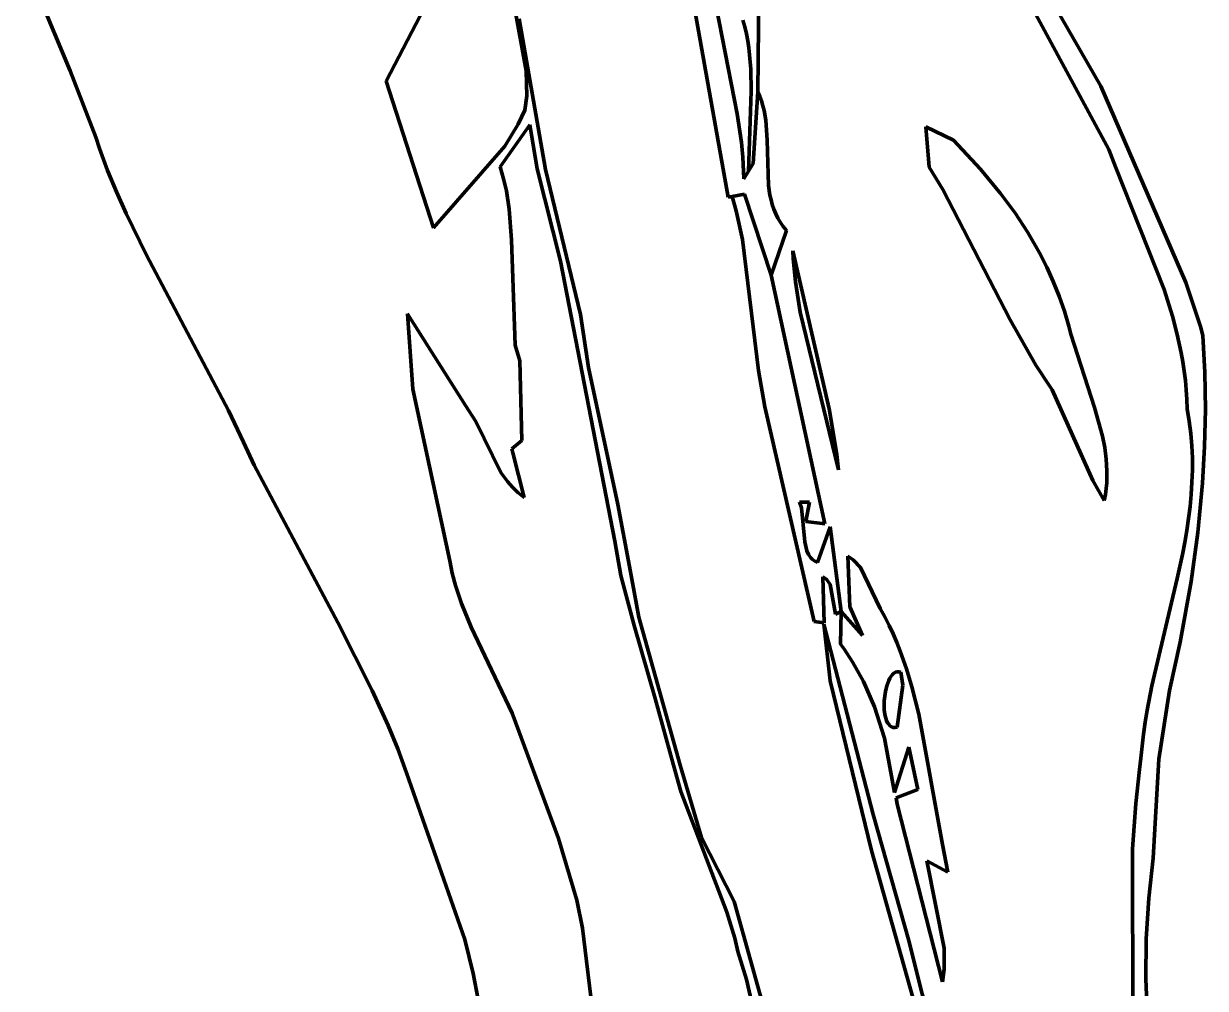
# Model space of a CAD drawing. Header units: millimetres. Extents: x 0 to 8.5, y 0 to 13.2.
# Drawn here: x 5.316 to 6.886, y 2.103 to 3.386 of the extents above; entities that cross this region are included whole.
import ezdxf

# ---------------------------------------------------------------- set-up
doc = ezdxf.new("R2010")
doc.units = ezdxf.units.MM
for name, color, linetype, lineweight in [('color#060606ff', 7, 'CONTINUOUS', 100), ('color#5c5c5cff', 7, 'CONTINUOUS', 100), ('color#aeaeaeff', 7, 'CONTINUOUS', 100), ('color#ffffffff', 7, 'CONTINUOUS', 100)]:
    doc.layers.add(name, color=color, linetype=linetype, lineweight=lineweight)

msp = doc.modelspace()

# ---------------------------------------------------------------- linework, layer by layer
at = {"layer": 'color#060606ff'}
for p, q in [((6.2933, 3.4732), (6.2914, 3.2953)), ((5.3773, 3.323), (5.3155, 3.4713)), ((5.8482, 3.4075), (5.7972, 3.3093)), ((5.9837, 3.3231), (5.9681, 3.4083)), ((5.9742, 3.3925), (6.009, 3.1918)), ((6.274, 3.3815), (6.2714, 3.3905)), ((6.2762, 3.3723), (6.274, 3.3815)), ((6.278, 3.3631), (6.2762, 3.3723)), ((6.2795, 3.3537), (6.278, 3.3631)), ((6.2806, 3.3443), (6.2795, 3.3537)), ((6.2821, 3.3252), (6.2806, 3.3443)), ((5.4114, 3.2349), (5.3773, 3.323)), ((5.9844, 3.2898), (5.9837, 3.3231)), ((6.2825, 3.2961), (6.2821, 3.3252)), ((5.7972, 3.3093), (5.8605, 3.1144)), ((5.9817, 3.2707), (5.9844, 3.2898)), ((6.279, 3.1898), (6.2825, 3.2961)), ((6.2914, 3.2953), (6.2853, 3.2)), ((5.9727, 3.2521), (5.9817, 3.2707)), ((5.955, 3.2229), (5.9727, 3.2521)), ((5.9882, 3.2515), (5.9491, 3.1955)), ((5.9982, 3.1927), (5.9882, 3.2515)), ((6.5148, 3.2487), (6.5515, 3.231)), ((6.5194, 3.1951), (6.5148, 3.2487)), ((5.4164, 3.22), (5.4114, 3.2349)), ((5.8605, 3.1144), (5.955, 3.2229)), ((6.5515, 3.231), (6.5874, 3.1926)), ((5.4272, 3.1908), (5.4164, 3.22)), ((5.439, 3.1621), (5.4272, 3.1908)), ((5.9491, 3.1955), (5.9536, 3.1796)), ((6.0291, 3.0699), (5.9982, 3.1927)), ((6.009, 3.1918), (6.0558, 2.9992)), ((6.2853, 3.2), (6.279, 3.1898)), ((6.5373, 3.1656), (6.5194, 3.1951)), ((6.5874, 3.1926), (6.6142, 3.1601)), ((5.9536, 3.1796), (5.9572, 3.1635)), ((5.4516, 3.1337), (5.439, 3.1621)), ((5.9572, 3.1635), (5.961, 3.1392)), ((6.6268, 2.9919), (6.5373, 3.1656)), ((6.6142, 3.1601), (6.6329, 3.1346)), ((5.4789, 3.0779), (5.4516, 3.1337)), ((5.961, 3.1392), (5.9642, 3.0984)), ((6.6329, 3.1346), (6.6502, 3.1083)), ((5.9642, 3.0984), (5.9689, 2.9586)), ((6.6502, 3.1083), (6.666, 3.081)), ((6.3379, 3.0837), (6.3862, 2.8736)), ((6.3385, 3.0734), (6.3379, 3.0837)), ((6.666, 3.081), (6.6755, 3.0623)), ((5.588, 2.8717), (5.4789, 3.0779)), ((6.1013, 2.6977), (6.0291, 3.0699)), ((6.3415, 3.0427), (6.3385, 3.0734)), ((6.6755, 3.0623), (6.6842, 3.0432)), ((6.3479, 3.0022), (6.3415, 3.0427)), ((6.6842, 3.0432), (6.6921, 3.0237)), ((6.6921, 3.0237), (6.699, 3.0038)), ((6.3987, 2.7925), (6.3479, 3.0022)), ((6.699, 3.0038), (6.705, 2.9835)), ((5.903, 2.878), (5.8259, 3)), ((5.8259, 3), (5.8327, 2.9)), ((6.0558, 2.9992), (6.0663, 2.9289)), ((6.6609, 2.932), (6.6268, 2.9919)), ((6.705, 2.9835), (6.7076, 2.9732)), ((6.7076, 2.9732), (6.7391, 2.8754)), ((5.9689, 2.9586), (5.975, 2.9374)), ((5.975, 2.9374), (5.9776, 2.8316)), ((6.0663, 2.9289), (6.1055, 2.7464)), ((6.6799, 2.9031), (6.6609, 2.932)), ((5.8327, 2.9), (5.882, 2.6718)), ((6.6826, 2.8992), (6.6799, 2.9031)), ((6.7369, 2.7786), (6.6826, 2.8992)), ((5.9164, 2.8568), (5.903, 2.878)), ((6.7391, 2.8754), (6.7497, 2.8374)), ((5.6077, 2.8294), (5.588, 2.8717)), ((6.3862, 2.8736), (6.3965, 2.813)), ((5.95, 2.7892), (5.9164, 2.8568)), ((5.6221, 2.7988), (5.6077, 2.8294)), ((5.9776, 2.8316), (5.9646, 2.8206)), ((6.7497, 2.8374), (6.7527, 2.8221)), ((5.9646, 2.8206), (5.966, 2.8151)), ((5.966, 2.8151), (5.9808, 2.756)), ((6.3965, 2.813), (6.3987, 2.7925)), ((6.7527, 2.8221), (6.7547, 2.8067)), ((5.7331, 2.5895), (5.6221, 2.7988)), ((6.7547, 2.8067), (6.7556, 2.7911)), ((5.9586, 2.777), (5.95, 2.7892)), ((6.7556, 2.7833), (6.7553, 2.7755)), ((6.7556, 2.7911), (6.7556, 2.7833)), ((5.9652, 2.7694), (5.9586, 2.777)), ((5.9725, 2.7624), (5.9652, 2.7694)), ((6.752, 2.7517), (6.7369, 2.7786)), ((6.7546, 2.7676), (6.7535, 2.7597)), ((6.7553, 2.7755), (6.7546, 2.7676)), ((5.9808, 2.756), (5.9725, 2.7624)), ((6.7535, 2.7597), (6.752, 2.7517)), ((6.1055, 2.7464), (6.1207, 2.6639)), ((6.1094, 2.6523), (6.1013, 2.6977)), ((5.882, 2.6718), (5.8852, 2.655)), ((5.8852, 2.655), (5.8894, 2.6387)), ((6.1207, 2.6639), (6.1331, 2.5967)), ((6.1271, 2.5854), (6.1094, 2.6523)), ((5.8894, 2.6387), (5.8974, 2.6147)), ((5.8974, 2.6147), (5.9104, 2.5836)), ((6.1331, 2.5967), (6.1883, 2.4)), ((5.779, 2.499), (5.7331, 2.5895)), ((5.9104, 2.5836), (5.965, 2.4689)), ((6.155, 2.4885), (6.1271, 2.5854)), ((6.3793, 2.5873), (6.445, 2.3341)), ((6.3877, 2.5121), (6.3793, 2.5873)), ((6.4655, 2.5124), (6.467, 2.5154)), ((6.467, 2.5154), (6.4686, 2.5181)), ((6.4686, 2.5181), (6.4705, 2.5203)), ((6.4705, 2.5203), (6.4724, 2.5221)), ((6.4724, 2.5221), (6.4745, 2.5234)), ((6.4745, 2.5234), (6.4767, 2.5241)), ((6.4767, 2.5241), (6.479, 2.5242)), ((6.479, 2.5242), (6.4815, 2.5237)), ((6.4815, 2.5237), (6.4842, 2.5063)), ((5.7999, 2.4528), (5.779, 2.499)), ((6.4426, 2.2863), (6.3877, 2.5121)), ((6.4594, 2.4853), (6.461, 2.4977)), ((6.461, 2.4977), (6.4629, 2.5055)), ((6.4629, 2.5055), (6.4655, 2.5124)), ((6.4842, 2.5063), (6.4765, 2.4505)), ((6.1793, 2.3999), (6.155, 2.4885)), ((6.4595, 2.473), (6.4594, 2.4853)), ((5.965, 2.4689), (5.9736, 2.4451)), ((6.4606, 2.4655), (6.4595, 2.473)), ((5.8128, 2.4215), (5.7999, 2.4528)), ((6.4615, 2.4622), (6.4606, 2.4655)), ((6.4625, 2.4591), (6.4615, 2.4622)), ((6.4638, 2.4564), (6.4625, 2.4591)), ((6.4654, 2.4542), (6.4638, 2.4564)), ((6.4671, 2.4523), (6.4654, 2.4542)), ((6.4691, 2.451), (6.4671, 2.4523)), ((6.4713, 2.4502), (6.4691, 2.451)), ((5.9736, 2.4451), (6.0263, 2.3022)), ((6.4738, 2.45), (6.4713, 2.4502)), ((6.4765, 2.4505), (6.4738, 2.45)), ((5.8246, 2.3898), (5.8128, 2.4215)), ((5.9018, 2.1682), (5.8246, 2.3898)), ((6.1892, 2.365), (6.1793, 2.3999)), ((6.1883, 2.4), (6.2164, 2.3038)), ((6.2504, 2.2044), (6.1892, 2.365)), ((6.445, 2.3341), (6.4927, 2.1648)), ((6.0263, 2.3022), (6.0508, 2.2203)), ((6.2164, 2.3038), (6.2599, 2.2185)), ((6.5317, 1.9701), (6.4426, 2.2863)), ((6.0508, 2.2203), (6.0583, 2.183)), ((6.2599, 2.2185), (6.3051, 2.0571)), ((6.2608, 2.1697), (6.2504, 2.2044)), ((5.9131, 2.1227), (5.9018, 2.1682)), ((6.0583, 2.183), (6.0762, 2.0386)), ((6.265, 2.152), (6.2608, 2.1697)), ((6.4927, 2.1648), (6.5017, 2.1292)), ((6.2762, 2.1147), (6.265, 2.152)), ((5.9198, 2.0882), (5.9131, 2.1227)), ((6.5017, 2.1292), (6.5304, 2.0149)), ((6.2929, 2.0434), (6.2762, 2.1147))]:
    msp.add_line(p, q, dxfattribs=at)
at = {"layer": 'color#5c5c5cff'}
for p, q in [((6.7579, 3.2188), (6.561, 3.5831)), ((6.6235, 3.5193), (6.7472, 3.3028)), ((6.7472, 3.3028), (6.8604, 3.0419)), ((6.7669, 3.1956), (6.7579, 3.2188)), ((6.8316, 3.0325), (6.7669, 3.1956)), ((6.2574, 3.1561), (6.2736, 3.1593)), ((6.2736, 3.1593), (6.3093, 3.0513)), ((6.2627, 3.1372), (6.2574, 3.1561)), ((6.2709, 3.099), (6.2627, 3.1372)), ((6.2922, 2.9246), (6.2709, 3.099)), ((6.3093, 3.0513), (6.3807, 2.7208)), ((6.8428, 2.9968), (6.8316, 3.0325)), ((6.8604, 3.0419), (6.8797, 2.9831)), ((6.8491, 2.9728), (6.8428, 2.9968)), ((6.8544, 2.9484), (6.8491, 2.9728)), ((6.8797, 2.9831), (6.8831, 2.9713)), ((6.8831, 2.9713), (6.8857, 2.9221)), ((6.8565, 2.9362), (6.8544, 2.9484)), ((6.3009, 2.8766), (6.2922, 2.9246)), ((6.8583, 2.9238), (6.8565, 2.9362)), ((6.8598, 2.9114), (6.8583, 2.9238)), ((6.8857, 2.9221), (6.8864, 2.8729)), ((6.8609, 2.8989), (6.8598, 2.9114)), ((6.8617, 2.8863), (6.8609, 2.8989)), ((6.3664, 2.5908), (6.3009, 2.8766)), ((6.862, 2.8736), (6.8617, 2.8863)), ((6.8649, 2.8572), (6.862, 2.8736)), ((6.8864, 2.8729), (6.8853, 2.8238)), ((6.867, 2.8409), (6.8649, 2.8572)), ((6.8684, 2.8246), (6.867, 2.8409)), ((6.8691, 2.8084), (6.8684, 2.8246)), ((6.8853, 2.8238), (6.8825, 2.7747)), ((6.8691, 2.7922), (6.8691, 2.8084)), ((6.8686, 2.7761), (6.8691, 2.7922)), ((6.8676, 2.76), (6.8686, 2.7761)), ((6.8825, 2.7747), (6.8762, 2.7093)), ((6.3602, 2.7496), (6.3467, 2.7498)), ((6.3467, 2.7498), (6.3493, 2.7419)), ((6.3554, 2.7238), (6.3602, 2.7496)), ((6.8661, 2.7439), (6.8676, 2.76)), ((6.3493, 2.7419), (6.3539, 2.6968)), ((6.8641, 2.7279), (6.8661, 2.7439)), ((6.3807, 2.7208), (6.3554, 2.7238)), ((6.8617, 2.7119), (6.8641, 2.7279)), ((6.3707, 2.6696), (6.3877, 2.7169)), ((6.3877, 2.7169), (6.4022, 2.6043)), ((6.859, 2.696), (6.8617, 2.7119)), ((6.8762, 2.7093), (6.8673, 2.6443)), ((6.3539, 2.6968), (6.3568, 2.6851)), ((6.8559, 2.68), (6.859, 2.696)), ((6.3568, 2.6851), (6.359, 2.6801)), ((6.359, 2.6801), (6.362, 2.6757)), ((6.362, 2.6757), (6.3638, 2.6738)), ((6.3638, 2.6738), (6.3659, 2.6722)), ((6.3659, 2.6722), (6.3681, 2.6707)), ((6.3681, 2.6707), (6.3707, 2.6696)), ((6.8491, 2.6482), (6.8559, 2.68)), ((6.3827, 2.6474), (6.3779, 2.6505)), ((6.3779, 2.6505), (6.3795, 2.5893)), ((6.3877, 2.6402), (6.3827, 2.6474)), ((6.3945, 2.6007), (6.3877, 2.6402)), ((6.815, 2.5052), (6.8491, 2.6482)), ((6.8673, 2.6443), (6.8528, 2.5635)), ((6.4022, 2.6043), (6.3945, 2.6007)), ((6.3795, 2.5893), (6.3664, 2.5908)), ((6.8528, 2.5635), (6.8388, 2.4994)), ((6.8088, 2.4732), (6.815, 2.5052)), ((6.8388, 2.4994), (6.8246, 2.4077)), ((6.8062, 2.4572), (6.8088, 2.4732)), ((6.804, 2.4412), (6.8062, 2.4572)), ((6.8022, 2.4251), (6.804, 2.4412)), ((6.8008, 2.409), (6.8022, 2.4251)), ((6.7988, 2.394), (6.8008, 2.409)), ((6.8246, 2.4077), (6.8171, 2.2764)), ((6.7939, 2.349), (6.7988, 2.394)), ((6.7896, 2.2888), (6.7939, 2.349)), ((6.7903, 1.9718), (6.7896, 2.2888)), ((6.8171, 2.2764), (6.8111, 2.2229)), ((6.8111, 2.2229), (6.8078, 2.1691)), ((6.8078, 2.1691), (6.8072, 2.1152)), ((6.8072, 2.1152), (6.8094, 2.0613))]:
    msp.add_line(p, q, dxfattribs=at)
at = {"layer": 'color#aeaeaeff'}
for p, q in [((6.2521, 3.155), (6.2027, 3.4322)), ((6.2362, 3.4086), (6.2641, 3.2662)), ((6.2853, 3.2), (6.2914, 3.2953)), ((6.2914, 3.2953), (6.2941, 3.2892)), ((6.2941, 3.2892), (6.2963, 3.2831)), ((6.2963, 3.2831), (6.2982, 3.2768)), ((6.2982, 3.2768), (6.2998, 3.2704)), ((6.2998, 3.2704), (6.302, 3.2575)), ((6.2641, 3.2662), (6.2699, 3.2279)), ((6.302, 3.2575), (6.3038, 3.2308)), ((6.2699, 3.2279), (6.2717, 3.2086)), ((6.3038, 3.2308), (6.3057, 3.1707)), ((6.2717, 3.2086), (6.2726, 3.1892)), ((6.2726, 3.1892), (6.2727, 3.1794)), ((6.2727, 3.1794), (6.279, 3.1898)), ((6.279, 3.1898), (6.2853, 3.2)), ((6.2736, 3.1593), (6.2574, 3.1561)), ((6.3093, 3.0513), (6.2736, 3.1593)), ((6.3057, 3.1707), (6.3076, 3.1578)), ((6.3076, 3.1578), (6.309, 3.1515)), ((6.2574, 3.1561), (6.2521, 3.155)), ((6.309, 3.1515), (6.3107, 3.1453)), ((6.3107, 3.1453), (6.3127, 3.1392)), ((6.3127, 3.1392), (6.3152, 3.1332)), ((6.3152, 3.1332), (6.3181, 3.1274)), ((6.3181, 3.1274), (6.3214, 3.1217)), ((6.3297, 3.1108), (6.3093, 3.0513)), ((6.3214, 3.1217), (6.3253, 3.1162)), ((6.3253, 3.1162), (6.3297, 3.1108)), ((6.4109, 2.6776), (6.4183, 2.6729)), ((6.4138, 2.6105), (6.4109, 2.6776)), ((6.4183, 2.6729), (6.428, 2.6627)), ((6.428, 2.6627), (6.4543, 2.6083)), ((6.4306, 2.5725), (6.4138, 2.6105)), ((6.4543, 2.6083), (6.4603, 2.5971)), ((6.4012, 2.5608), (6.4022, 2.6043)), ((6.4022, 2.6043), (6.4306, 2.5725)), ((6.4603, 2.5971), (6.4659, 2.5858)), ((6.4659, 2.5858), (6.4712, 2.5744)), ((6.4056, 2.5549), (6.4012, 2.5608)), ((6.4712, 2.5744), (6.4761, 2.5629)), ((6.4761, 2.5629), (6.4807, 2.5513)), ((6.4179, 2.5366), (6.4056, 2.5549)), ((6.4807, 2.5513), (6.489, 2.5278)), ((6.4321, 2.511), (6.4179, 2.5366)), ((6.467, 2.5154), (6.4655, 2.5124)), ((6.4686, 2.5181), (6.467, 2.5154)), ((6.4705, 2.5203), (6.4686, 2.5181)), ((6.4724, 2.5221), (6.4705, 2.5203)), ((6.4745, 2.5234), (6.4724, 2.5221)), ((6.4767, 2.5241), (6.4745, 2.5234)), ((6.479, 2.5242), (6.4767, 2.5241)), ((6.4815, 2.5237), (6.479, 2.5242)), ((6.4842, 2.5063), (6.4815, 2.5237)), ((6.489, 2.5278), (6.4963, 2.5039)), ((6.4466, 2.4775), (6.4321, 2.511)), ((6.461, 2.4977), (6.4594, 2.4853)), ((6.4629, 2.5055), (6.461, 2.4977)), ((6.4655, 2.5124), (6.4629, 2.5055)), ((6.4765, 2.4505), (6.4842, 2.5063)), ((6.4963, 2.5039), (6.5056, 2.4676)), ((6.4594, 2.4853), (6.4595, 2.473)), ((6.4597, 2.4356), (6.4466, 2.4775)), ((6.4595, 2.473), (6.4606, 2.4655)), ((6.5056, 2.4676), (6.5368, 2.2945)), ((6.4606, 2.4655), (6.4615, 2.4622)), ((6.4615, 2.4622), (6.4625, 2.4591)), ((6.4625, 2.4591), (6.4638, 2.4564)), ((6.4638, 2.4564), (6.4654, 2.4542)), ((6.4654, 2.4542), (6.4671, 2.4523)), ((6.4671, 2.4523), (6.4691, 2.451)), ((6.4691, 2.451), (6.4713, 2.4502)), ((6.4731, 2.3635), (6.4597, 2.4356)), ((6.4713, 2.4502), (6.4738, 2.45)), ((6.4738, 2.45), (6.4765, 2.4505)), ((6.4922, 2.424), (6.4731, 2.3635)), ((6.5041, 2.3677), (6.4922, 2.424)), ((6.4753, 2.3566), (6.5041, 2.3677)), ((6.4767, 2.348), (6.4753, 2.3566)), ((6.537, 2.1116), (6.4767, 2.348)), ((6.5368, 2.2945), (6.544, 2.2577)), ((6.544, 2.2577), (6.5159, 2.2725)), ((6.5159, 2.2725), (6.539, 2.1566)), ((6.539, 2.1566), (6.539, 2.1286)), ((6.539, 2.1286), (6.537, 2.1116))]:
    msp.add_line(p, q, dxfattribs=at)
at = {"layer": 'color#ffffffff'}
for p, q in [((6.561, 3.5831), (6.7579, 3.2188)), ((6.7472, 3.3028), (6.6235, 3.5193)), ((6.2914, 3.2953), (6.2933, 3.4732)), ((5.3155, 3.4713), (5.3773, 3.323)), ((6.2027, 3.4322), (6.2521, 3.155)), ((5.7972, 3.3093), (5.8482, 3.4075)), ((5.9681, 3.4083), (5.9837, 3.3231)), ((6.2641, 3.2662), (6.2362, 3.4086)), ((6.009, 3.1918), (5.9742, 3.3925)), ((6.2714, 3.3905), (6.274, 3.3815)), ((6.274, 3.3815), (6.2762, 3.3723)), ((6.2762, 3.3723), (6.278, 3.3631)), ((6.278, 3.3631), (6.2795, 3.3537)), ((6.2795, 3.3537), (6.2806, 3.3443)), ((6.2806, 3.3443), (6.2821, 3.3252)), ((5.3773, 3.323), (5.4114, 3.2349)), ((5.9837, 3.3231), (5.9844, 3.2898)), ((6.2821, 3.3252), (6.2825, 3.2961)), ((5.8605, 3.1144), (5.7972, 3.3093)), ((6.8604, 3.0419), (6.7472, 3.3028)), ((5.9844, 3.2898), (5.9817, 3.2707)), ((6.2825, 3.2961), (6.279, 3.1898)), ((6.2941, 3.2892), (6.2914, 3.2953)), ((6.2963, 3.2831), (6.2941, 3.2892)), ((5.9817, 3.2707), (5.9727, 3.2521)), ((6.2982, 3.2768), (6.2963, 3.2831)), ((6.2998, 3.2704), (6.2982, 3.2768)), ((6.302, 3.2575), (6.2998, 3.2704)), ((5.9727, 3.2521), (5.955, 3.2229)), ((6.2699, 3.2279), (6.2641, 3.2662)), ((6.3038, 3.2308), (6.302, 3.2575)), ((5.9491, 3.1955), (5.9882, 3.2515)), ((5.9882, 3.2515), (5.9982, 3.1927)), ((6.5148, 3.2487), (6.5194, 3.1951)), ((6.5515, 3.231), (6.5148, 3.2487)), ((5.4114, 3.2349), (5.4164, 3.22)), ((5.955, 3.2229), (5.8605, 3.1144)), ((6.2717, 3.2086), (6.2699, 3.2279)), ((6.3057, 3.1707), (6.3038, 3.2308)), ((6.5874, 3.1926), (6.5515, 3.231)), ((5.4164, 3.22), (5.4272, 3.1908)), ((6.2726, 3.1892), (6.2717, 3.2086)), ((6.7579, 3.2188), (6.7669, 3.1956)), ((5.4272, 3.1908), (5.439, 3.1621)), ((5.9536, 3.1796), (5.9491, 3.1955)), ((5.9982, 3.1927), (6.0291, 3.0699)), ((6.0558, 2.9992), (6.009, 3.1918)), ((6.2727, 3.1794), (6.2726, 3.1892)), ((6.279, 3.1898), (6.2727, 3.1794)), ((6.5194, 3.1951), (6.5373, 3.1656)), ((6.6142, 3.1601), (6.5874, 3.1926)), ((6.7669, 3.1956), (6.8316, 3.0325)), ((5.9572, 3.1635), (5.9536, 3.1796)), ((5.439, 3.1621), (5.4516, 3.1337)), ((5.961, 3.1392), (5.9572, 3.1635)), ((6.3076, 3.1578), (6.3057, 3.1707)), ((6.309, 3.1515), (6.3076, 3.1578)), ((6.5373, 3.1656), (6.6268, 2.9919)), ((6.6329, 3.1346), (6.6142, 3.1601)), ((6.2521, 3.155), (6.2574, 3.1561)), ((6.2574, 3.1561), (6.2627, 3.1372)), ((6.3107, 3.1453), (6.309, 3.1515)), ((6.3127, 3.1392), (6.3107, 3.1453)), ((5.4516, 3.1337), (5.4789, 3.0779)), ((5.9642, 3.0984), (5.961, 3.1392)), ((6.2627, 3.1372), (6.2709, 3.099)), ((6.3152, 3.1332), (6.3127, 3.1392)), ((6.3181, 3.1274), (6.3152, 3.1332)), ((6.3214, 3.1217), (6.3181, 3.1274)), ((6.6502, 3.1083), (6.6329, 3.1346)), ((6.3093, 3.0513), (6.3297, 3.1108)), ((6.3253, 3.1162), (6.3214, 3.1217)), ((6.3297, 3.1108), (6.3253, 3.1162)), ((5.9689, 2.9586), (5.9642, 3.0984)), ((6.2709, 3.099), (6.2922, 2.9246)), ((6.666, 3.081), (6.6502, 3.1083)), ((6.3379, 3.0837), (6.3385, 3.0734)), ((6.3862, 2.8736), (6.3379, 3.0837)), ((6.6755, 3.0623), (6.666, 3.081)), ((5.4789, 3.0779), (5.588, 2.8717)), ((6.0291, 3.0699), (6.1013, 2.6977)), ((6.3385, 3.0734), (6.3415, 3.0427)), ((6.3807, 2.7208), (6.3093, 3.0513)), ((6.6842, 3.0432), (6.6755, 3.0623)), ((6.3415, 3.0427), (6.3479, 3.0022)), ((6.6921, 3.0237), (6.6842, 3.0432)), ((6.8316, 3.0325), (6.8428, 2.9968)), ((6.8797, 2.9831), (6.8604, 3.0419)), ((6.699, 3.0038), (6.6921, 3.0237)), ((6.3479, 3.0022), (6.3987, 2.7925)), ((6.705, 2.9835), (6.699, 3.0038)), ((5.8327, 2.9), (5.8259, 3)), ((5.8259, 3), (5.903, 2.878)), ((6.0663, 2.9289), (6.0558, 2.9992)), ((6.6268, 2.9919), (6.6609, 2.932)), ((6.8428, 2.9968), (6.8491, 2.9728)), ((6.7076, 2.9732), (6.705, 2.9835)), ((6.7391, 2.8754), (6.7076, 2.9732)), ((6.8491, 2.9728), (6.8544, 2.9484)), ((6.8831, 2.9713), (6.8797, 2.9831)), ((6.8857, 2.9221), (6.8831, 2.9713)), ((5.975, 2.9374), (5.9689, 2.9586)), ((6.8544, 2.9484), (6.8565, 2.9362)), ((5.9776, 2.8316), (5.975, 2.9374)), ((6.1055, 2.7464), (6.0663, 2.9289)), ((6.2922, 2.9246), (6.3009, 2.8766)), ((6.6609, 2.932), (6.6799, 2.9031)), ((6.8565, 2.9362), (6.8583, 2.9238)), ((6.8583, 2.9238), (6.8598, 2.9114)), ((6.8864, 2.8729), (6.8857, 2.9221)), ((6.8598, 2.9114), (6.8609, 2.8989)), ((5.882, 2.6718), (5.8327, 2.9)), ((6.6799, 2.9031), (6.6826, 2.8992)), ((6.6826, 2.8992), (6.7369, 2.7786)), ((6.8609, 2.8989), (6.8617, 2.8863)), ((5.903, 2.878), (5.9164, 2.8568)), ((6.3009, 2.8766), (6.3664, 2.5908)), ((6.7497, 2.8374), (6.7391, 2.8754)), ((6.8617, 2.8863), (6.862, 2.8736)), ((5.588, 2.8717), (5.6077, 2.8294)), ((6.3965, 2.813), (6.3862, 2.8736)), ((6.862, 2.8736), (6.8649, 2.8572)), ((6.8853, 2.8238), (6.8864, 2.8729)), ((5.9164, 2.8568), (5.95, 2.7892)), ((6.8649, 2.8572), (6.867, 2.8409)), ((5.6077, 2.8294), (5.6221, 2.7988)), ((5.9646, 2.8206), (5.9776, 2.8316)), ((6.7527, 2.8221), (6.7497, 2.8374)), ((6.867, 2.8409), (6.8684, 2.8246)), ((5.966, 2.8151), (5.9646, 2.8206)), ((5.9808, 2.756), (5.966, 2.8151)), ((6.3987, 2.7925), (6.3965, 2.813)), ((6.7547, 2.8067), (6.7527, 2.8221)), ((6.8684, 2.8246), (6.8691, 2.8084)), ((6.8825, 2.7747), (6.8853, 2.8238)), ((5.6221, 2.7988), (5.7331, 2.5895)), ((6.7556, 2.7911), (6.7547, 2.8067)), ((6.8691, 2.8084), (6.8691, 2.7922)), ((5.95, 2.7892), (5.9586, 2.777)), ((6.7553, 2.7755), (6.7556, 2.7833)), ((6.7556, 2.7833), (6.7556, 2.7911)), ((6.8691, 2.7922), (6.8686, 2.7761)), ((5.9586, 2.777), (5.9652, 2.7694)), ((5.9652, 2.7694), (5.9725, 2.7624)), ((6.7369, 2.7786), (6.752, 2.7517)), ((6.7535, 2.7597), (6.7546, 2.7676)), ((6.7546, 2.7676), (6.7553, 2.7755)), ((6.8686, 2.7761), (6.8676, 2.76)), ((6.8762, 2.7093), (6.8825, 2.7747)), ((5.9725, 2.7624), (5.9808, 2.756)), ((6.3493, 2.7419), (6.3467, 2.7498)), ((6.3467, 2.7498), (6.3602, 2.7496)), ((6.3602, 2.7496), (6.3554, 2.7238)), ((6.752, 2.7517), (6.7535, 2.7597)), ((6.8676, 2.76), (6.8661, 2.7439)), ((6.1207, 2.6639), (6.1055, 2.7464)), ((6.3539, 2.6968), (6.3493, 2.7419)), ((6.8661, 2.7439), (6.8641, 2.7279)), ((6.3554, 2.7238), (6.3807, 2.7208)), ((6.8641, 2.7279), (6.8617, 2.7119)), ((6.3877, 2.7169), (6.3707, 2.6696)), ((6.4022, 2.6043), (6.3877, 2.7169)), ((6.8617, 2.7119), (6.859, 2.696)), ((6.8673, 2.6443), (6.8762, 2.7093)), ((6.1013, 2.6977), (6.1094, 2.6523)), ((6.3568, 2.6851), (6.3539, 2.6968)), ((6.859, 2.696), (6.8559, 2.68)), ((5.8852, 2.655), (5.882, 2.6718)), ((6.359, 2.6801), (6.3568, 2.6851)), ((6.362, 2.6757), (6.359, 2.6801)), ((6.3638, 2.6738), (6.362, 2.6757)), ((6.3659, 2.6722), (6.3638, 2.6738)), ((6.3681, 2.6707), (6.3659, 2.6722)), ((6.3707, 2.6696), (6.3681, 2.6707)), ((6.4109, 2.6776), (6.4138, 2.6105)), ((6.4183, 2.6729), (6.4109, 2.6776)), ((6.428, 2.6627), (6.4183, 2.6729)), ((6.8559, 2.68), (6.8491, 2.6482)), ((5.8894, 2.6387), (5.8852, 2.655)), ((6.1331, 2.5967), (6.1207, 2.6639)), ((6.4543, 2.6083), (6.428, 2.6627)), ((6.1094, 2.6523), (6.1271, 2.5854)), ((6.3795, 2.5893), (6.3779, 2.6505)), ((6.3779, 2.6505), (6.3827, 2.6474)), ((6.3827, 2.6474), (6.3877, 2.6402)), ((6.3877, 2.6402), (6.3945, 2.6007)), ((6.8491, 2.6482), (6.815, 2.5052)), ((6.8528, 2.5635), (6.8673, 2.6443)), ((5.8974, 2.6147), (5.8894, 2.6387)), ((5.9104, 2.5836), (5.8974, 2.6147)), ((6.4138, 2.6105), (6.4306, 2.5725)), ((6.4603, 2.5971), (6.4543, 2.6083)), ((6.1883, 2.4), (6.1331, 2.5967)), ((6.3945, 2.6007), (6.4022, 2.6043)), ((6.4022, 2.6043), (6.4012, 2.5608)), ((6.4306, 2.5725), (6.4022, 2.6043)), ((6.4659, 2.5858), (6.4603, 2.5971)), ((5.7331, 2.5895), (5.779, 2.499)), ((5.965, 2.4689), (5.9104, 2.5836)), ((6.1271, 2.5854), (6.155, 2.4885)), ((6.3664, 2.5908), (6.3795, 2.5893)), ((6.3793, 2.5873), (6.3877, 2.5121)), ((6.445, 2.3341), (6.3793, 2.5873)), ((6.4712, 2.5744), (6.4659, 2.5858)), ((6.4012, 2.5608), (6.4056, 2.5549)), ((6.4761, 2.5629), (6.4712, 2.5744)), ((6.4807, 2.5513), (6.4761, 2.5629)), ((6.8388, 2.4994), (6.8528, 2.5635)), ((6.4056, 2.5549), (6.4179, 2.5366)), ((6.489, 2.5278), (6.4807, 2.5513)), ((6.4179, 2.5366), (6.4321, 2.511)), ((6.4963, 2.5039), (6.489, 2.5278)), ((5.779, 2.499), (5.7999, 2.4528)), ((6.3877, 2.5121), (6.4426, 2.2863)), ((6.4321, 2.511), (6.4466, 2.4775)), ((6.5056, 2.4676), (6.4963, 2.5039)), ((6.815, 2.5052), (6.8088, 2.4732)), ((6.8246, 2.4077), (6.8388, 2.4994)), ((6.155, 2.4885), (6.1793, 2.3999)), ((5.9736, 2.4451), (5.965, 2.4689)), ((6.4466, 2.4775), (6.4597, 2.4356)), ((6.5368, 2.2945), (6.5056, 2.4676)), ((6.8088, 2.4732), (6.8062, 2.4572)), ((5.7999, 2.4528), (5.8128, 2.4215)), ((6.8062, 2.4572), (6.804, 2.4412)), ((6.0263, 2.3022), (5.9736, 2.4451)), ((6.4597, 2.4356), (6.4731, 2.3635)), ((6.804, 2.4412), (6.8022, 2.4251)), ((5.8128, 2.4215), (5.8246, 2.3898)), ((6.4731, 2.3635), (6.4922, 2.424)), ((6.4922, 2.424), (6.5041, 2.3677)), ((6.8022, 2.4251), (6.8008, 2.409)), ((6.8008, 2.409), (6.7988, 2.394)), ((6.8171, 2.2764), (6.8246, 2.4077)), ((5.8246, 2.3898), (5.9018, 2.1682)), ((6.1793, 2.3999), (6.1892, 2.365)), ((6.2164, 2.3038), (6.1883, 2.4)), ((6.7988, 2.394), (6.7939, 2.349)), ((6.1892, 2.365), (6.2504, 2.2044)), ((6.5041, 2.3677), (6.4753, 2.3566)), ((6.4753, 2.3566), (6.4767, 2.348)), ((6.4767, 2.348), (6.537, 2.1116)), ((6.7939, 2.349), (6.7896, 2.2888)), ((6.4927, 2.1648), (6.445, 2.3341)), ((6.0508, 2.2203), (6.0263, 2.3022)), ((6.2599, 2.2185), (6.2164, 2.3038)), ((6.544, 2.2577), (6.5368, 2.2945)), ((6.4426, 2.2863), (6.5317, 1.9701)), ((6.7896, 2.2888), (6.7903, 1.9718)), ((6.539, 2.1566), (6.5159, 2.2725)), ((6.5159, 2.2725), (6.544, 2.2577)), ((6.8111, 2.2229), (6.8171, 2.2764)), ((6.0583, 2.183), (6.0508, 2.2203)), ((6.3051, 2.0571), (6.2599, 2.2185)), ((6.8078, 2.1691), (6.8111, 2.2229)), ((6.2504, 2.2044), (6.2608, 2.1697)), ((5.9018, 2.1682), (5.9131, 2.1227)), ((6.0762, 2.0386), (6.0583, 2.183)), ((6.2608, 2.1697), (6.265, 2.152)), ((6.8072, 2.1152), (6.8078, 2.1691)), ((6.5017, 2.1292), (6.4927, 2.1648)), ((6.539, 2.1286), (6.539, 2.1566)), ((6.265, 2.152), (6.2762, 2.1147)), ((5.9131, 2.1227), (5.9198, 2.0882)), ((6.5304, 2.0149), (6.5017, 2.1292)), ((6.537, 2.1116), (6.539, 2.1286)), ((6.2762, 2.1147), (6.2929, 2.0434)), ((6.8094, 2.0613), (6.8072, 2.1152))]:
    msp.add_line(p, q, dxfattribs=at)

doc.saveas('drawing.dxf')
